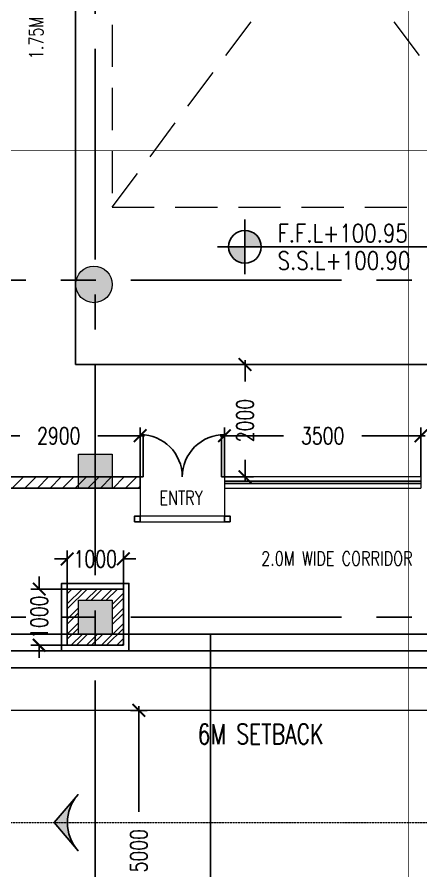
# Model space of a CAD drawing. Header units: millimetres. Extents: x -2076597 to 16308595, y -4402071 to 17875273.
# Drawn here: x -2043541 to -2036348, y -4125350 to -4110145 of the extents above; entities that cross this region are included whole.
import ezdxf
from ezdxf.lldxf.tags import DXFTag

# ---------------------------------------------------------------- set-up
doc = ezdxf.new("R2010")
doc.units = ezdxf.units.MM
for name, pattern in [('CENTER2', [1.125, 0.75, -0.125, 0.125, -0.125]), ('CONTINULUS', [0]), ('DASHDOT', [1, 0.5, -0.25, 0, -0.25]), ('DASHED2', [0.375, 0.25, -0.125]), ('Demolished', [4.799999999999998, 3.199999999999999, -1.599999999999999])]:
    doc.linetypes.add(name, pattern=pattern)
for name, color, linetype, lineweight in [('A- GLAZING', 5, 'Continuous', 9), ('A- LIGHT LINE', 8, 'Continuous', 9), ('A- REF LINES', 5, 'Continuous', 9), ('A- SHAFT', 8, 'Continuous', 9), ('A-COL HATCH', 252, 'Continuous', 9), ('A-DETL-DEMO', 6, 'Demolished', 9), ('A-DETL-GENF', 92, 'Continuous', 9), ('A-DETL-THIN', 1, 'Continuous', 9), ('A-ELEV FINEWALL', 6, 'Continuous', 9), ('A-FOR AREAS', 21, 'Continuous', 25), ('S-COL HATCH', 251, 'Continuous', 9), ('S-COLS', 7, 'Continuous', 9)]:
    doc.layers.add(name, color=color, linetype=linetype, lineweight=lineweight)
for name, color, linetype in [('A- STAIRSCASE', 1, 'Continuous'), ('A-DIMS', 4, 'Continuous'), ('a-door', 1, 'Continuous'), ('A-HIDDEN', 8, 'DASHED2'), ('A-LVL', 4, 'Continuous'), ('A-PARAPET WALL', 4, 'Continuous'), ('A-SETBACK', 3, 'Continuous'), ('A-SLAB SINING', 252, 'Continuous'), ('A-TXTROOM', 3, 'Continuous'), ('A-WALL', 2, 'Continuous'), ('A-WALL HATCH', 8, 'Continuous'), ('LA-KERB', 42, 'Continuous'), ('S-GRID', 252, 'CENTER2')]:
    doc.layers.add(name, color=color, linetype=linetype)
doc.styles.add('ROMANS', font='romans.shx', dxfattribs={"width": 0.75})
doc.styles.add('ROMANS-TITLE', font='ROMANS.shx', dxfattribs={"width": 0.8})
tags = doc.linetypes.add('DASHEDX2', pattern=[1.5, 1, -0.5]).pattern_tags.tags
tags[6:7] = [DXFTag(74, 4), DXFTag(75, 0), DXFTag(340, '0'), DXFTag(46, 1.0), DXFTag(50, 0.0), DXFTag(44, 0.0), DXFTag(45, 0.0)]
tags[4:5] = [DXFTag(74, 4), DXFTag(75, 0), DXFTag(340, '0'), DXFTag(46, 1.0), DXFTag(50, 0.0), DXFTag(44, 0.0), DXFTag(45, 0.0)]
tags = doc.linetypes.add('Sheet-A1-BLOCK-12$0$DASHDOT2', pattern=[0.5, 0.25, -0.125, 0, -0.125]).pattern_tags.tags
tags[10:11] = [DXFTag(74, 4), DXFTag(75, 0), DXFTag(340, '0'), DXFTag(46, 1.0), DXFTag(50, 0.0), DXFTag(44, 0.0), DXFTag(45, 0.0)]
tags[8:9] = [DXFTag(74, 4), DXFTag(75, 0), DXFTag(340, '0'), DXFTag(46, 1.0), DXFTag(50, 0.0), DXFTag(44, 0.0), DXFTag(45, 0.0)]
tags[6:7] = [DXFTag(74, 4), DXFTag(75, 0), DXFTag(340, '0'), DXFTag(46, 1.0), DXFTag(50, 0.0), DXFTag(44, 0.0), DXFTag(45, 0.0)]
tags[4:5] = [DXFTag(74, 4), DXFTag(75, 0), DXFTag(340, '0'), DXFTag(46, 1.0), DXFTag(50, 0.0), DXFTag(44, 0.0), DXFTag(45, 0.0)]
doc.dimstyles.new('DIMM-100', dxfattribs={"dimscale": 150, "dimtxt": 2, "dimasz": 1.5, "dimexe": 1, "dimexo": 0, "dimgap": 2, "dimtad": 0, "dimtoh": 1, "dimdec": 0, "dimzin": 0, "dimdsep": 46, "dimtxsty": 'ROMANS', "dimblk": 'ARCHTICK', "dimcen": 1.5, "dimdle": 0.5, "dimclrd": 8, "dimclre": 8, "dimclrt": 256, "dimazin": 0, "dimtfac": 1, "dimtdec": 0, "dimtix": 1, "dimtofl": 0, "dimtmove": 2, "dimatfit": 3, "dimldrblk": 'DOT', "dimfxl": 0, "dimtolj": 1, "dimtzin": 0, "dimarcsym": 0})

# ---------------------------------------------------------------- blocks, each defined once
blk = doc.blocks.new('Family - ___-240295-0_ ground floor')
at = {"layer": 'A-SETBACK', "linetype": 'DASHDOT', "lineweight": -2, "ltscale": 2000, "const_width": 25}
blk.add_lwpolyline([(76479.83439626312, 233662.6982867941), (47865.55767177325, 236124.157571312), (29165.90349804331, 193452.3024638332), (70914.59060184611, 193452.3024638332)], close=True, dxfattribs=at)
at = {"layer": 'A-TXTROOM', "insert": (56680.73440331547, 193209.4089342654, 2.1065242556e-06), "char_height": 355.9762207404061, "attachment_point": 3, "style": 'ROMANS'}
blk.add_mtext('6M SETBACK', dxfattribs=at)
blk = doc.blocks.new('Double-Flush - 1500 2-565315-1_ first floor')
at = {"layer": 'a-door'}
for p, q in [((-750.000000000001, 850.0000000000119), (-699.2000000000011, 850.0000000000119)), ((-750.000000000001, 100.0000000000123), (-750.000000000001, 850.0000000000119)), ((-699.2000000000011, 100.0000000000123), (-699.2000000000011, 850.0000000000119)), ((699.1999999999989, 100.0000000000123), (699.1999999999989, 848.2775955486195)), ((749.9999999999987, 100.0000000000123), (749.9999999999987, 850.0000000000156)), ((-750.000000000001, 100.0000000000123), (-699.2000000000011, 100.0000000000123)), ((749.9999999999987, 100.0000000000123), (699.1999999999989, 100.0000000000123))]:
    blk.add_line(p, q, dxfattribs=at)
for centre, radius, start, end in [((-750.0000000000023, 100.0000000000123), 749.9999999999999, 3.370999999999999e-13, 90), ((749.9999999999976, 100.0000000000123), 750.0000000000026, 90.00000000000021, 180.0000000000004)]:
    blk.add_arc(centre, radius, start, end, dxfattribs=at)
blk = doc.blocks.new('COLUMN 1')
at = {"layer": 'A-COL HATCH'}
for points in [[(694486.1642469019, -1022774.133042589), (693886.1642469023, -1022774.133042589), (693886.1642469023, -1022174.133042589), (694486.1642469019, -1022174.133042589)], [(694486.1642487901, -1025374.133041162), (693886.1642487906, -1025374.133041162), (693886.1642487906, -1024774.133041162), (694486.1642487901, -1024774.133041162)]]:
    blk.add_hatch(color=256, dxfattribs=at).paths.add_polyline_path(points)
at = {"layer": 'S-COL HATCH'}
h = blk.add_hatch(color=256, dxfattribs=at)
edge = h.paths.add_edge_path()
edge.add_arc((694161.1642487906, -1019149.136166375), 325, 0, 360)
for points in [[(694486.1642469019, -1022774.133042589), (693886.1642469023, -1022774.133042589), (693886.1642469023, -1022174.133042589), (694486.1642469019, -1022174.133042589)], [(694486.1642487901, -1025374.133041162), (693886.1642487906, -1025374.133041162), (693886.1642487906, -1024774.133041162), (694486.1642487901, -1024774.133041162)]]:
    blk.add_hatch(color=256, dxfattribs=at).paths.add_polyline_path(points)
at = {"layer": 'S-COLS'}
for points in [[(694486.1642469019, -1022774.133042589), (693886.1642469023, -1022774.133042589), (693886.1642469023, -1022174.133042589), (694486.1642469019, -1022174.133042589)], [(694486.1642469019, -1022774.133042589), (693886.1642469023, -1022774.133042589), (693886.1642469023, -1022174.133042589), (694486.1642469019, -1022174.133042589)], [(694486.1642487901, -1025374.133041162), (693886.1642487906, -1025374.133041162), (693886.1642487906, -1024774.133041162), (694486.1642487901, -1024774.133041162)], [(694486.1642487901, -1025374.133041162), (693886.1642487906, -1025374.133041162), (693886.1642487906, -1024774.133041162), (694486.1642487901, -1024774.133041162)]]:
    blk.add_lwpolyline(points, close=True, dxfattribs=at)
blk.add_circle((694161.1642487906, -1019149.136166375), 325, dxfattribs=at)
at = {"layer": 'S-GRID', "ltscale": 5000}
for p, q in [((694186.1642487906, -1035578.755195804), (694186.1642487906, -974750.2227697968)), ((661071.4409208517, -1019074.136166375), (726350.6785720717, -1019074.136166375)), ((661071.4409208517, -1025074.136166375), (726350.6785720717, -1025074.136166375))]:
    blk.add_line(p, q, dxfattribs=at)
blk = doc.blocks.new('LVL-P')
at = {"layer": 'A-LVL', "ltscale": 800}
h = blk.add_hatch(color=56, dxfattribs=at)
h.paths.add_polyline_path([(0, 1.164153e-10), (225, 1.164153e-10, 0.4142135623729436), (0, 225)])
h.paths.add_polyline_path([(0, -225), (7.1e-15, 1.164295e-10), (-225, 1.164153e-10, 0.4142135623732466)])
at = {"layer": 'A-LVL'}
for p, q in [((0, -375), (0, 375)), ((-375, 1.164153e-10), (375, 1.164153e-10))]:
    blk.add_line(p, q, dxfattribs=at)
at = {"layer": 'A-LVL', "ltscale": 800}
for q in [(2777.440243402379, 0), (2777.440243402322, 0)]:
    blk.add_line((0, 0), q, dxfattribs=at)
at = {"layer": 'A-LVL'}
blk.add_circle((0, 0), 225, dxfattribs=at)
at = {"layer": 'A-LVL', "ltscale": 800, "style": 'ROMANS-TITLE', "width": 0.8}
for tag, p in [('FLOOR-LEVEL-FFL', (450, 150.0000000001164)), ('FLOOR-LEVEL-SSL', (450, -449.9999999998835))]:
    blk.add_attdef(tag, p, '', height=300, dxfattribs=at)
blk = doc.blocks.new('_ArchTick')
at = {"color": 0, "linetype": 'ByBlock', "const_width": 0.15}
blk.add_lwpolyline([(-0.5, -0.5), (0.5, 0.5)], dxfattribs=at)
blk = doc.blocks.new('*D434')
at = {"layer": 'A-DIMS', "color": 8, "lineweight": -2, "transparency": 16777216}
for p, q in [((-2042647.861387677, -4120331.176266141), (-2042647.861387677, -4119644.414857253)), ((-2041647.861387677, -4120331.176266141), (-2041647.861387677, -4119644.414857253)), ((-2042647.861387677, -4119794.414857253), (-2042872.861387677, -4119794.414857253)), ((-2041647.861387677, -4119794.414857253), (-2041422.861387677, -4119794.414857253))]:
    blk.add_line(p, q, dxfattribs=at)
at = {"layer": 'Defpoints', "color": 0, "transparency": 16777216}
for p in [(-2042647.861387677, -4119794.414857253), (-2042647.861387677, -4120331.176266141), (-2041647.861387677, -4120331.176266141)]:
    blk.add_point(p, dxfattribs=at)
at = {"layer": 'A-DIMS', "color": 8, "lineweight": -2, "transparency": 16777216, "xscale": 225, "yscale": 225, "zscale": 225}
blk.add_blockref('_ArchTick', (-2042647.861387677, -4119794.414857253), dxfattribs=at)
at = {"layer": 'A-DIMS', "color": 8, "lineweight": -2, "transparency": 16777216, "xscale": 225, "yscale": 225, "zscale": 225, "rotation": 180}
blk.add_blockref('_ArchTick', (-2041647.861387677, -4119794.414857253), dxfattribs=at)
at = {"layer": 'A-DIMS', "transparency": 16777216, "insert": (-2042147.861387677, -4119794.414857253), "char_height": 300, "attachment_point": 5, "style": 'ROMANS'}
blk.add_mtext('\\A1;1000', dxfattribs=at)
blk = doc.blocks.new('_Dot')
at = {"color": 0, "linetype": 'ByBlock', "lineweight": -2}
blk.add_line((-0.5, 0), (-1, 0), dxfattribs=at)
at = {"color": 0, "linetype": 'ByBlock', "const_width": 0.5}
blk.add_lwpolyline([(-0.25, 0, 1), (0.25, 0, 1)], format="xyb", close=True, dxfattribs=at)
blk = doc.blocks.new('*D435')
at = {"layer": 'A-DIMS', "color": 8, "lineweight": -2, "transparency": 16777216}
for p, q in [((-2043145.892349887, -4120331.176266141), (-2043145.892349887, -4120106.176266141)), ((-2042647.861387677, -4120331.176266141), (-2043295.892349887, -4120331.176266141)), ((-2042647.861387677, -4121331.099391352), (-2043295.892349887, -4121331.099391352)), ((-2043145.892349887, -4121331.099391352), (-2043145.892349887, -4121556.099391352))]:
    blk.add_line(p, q, dxfattribs=at)
at = {"layer": 'Defpoints', "color": 0, "transparency": 16777216}
for p in [(-2042647.861387677, -4120331.176266141), (-2043145.892349887, -4121331.099391352), (-2042647.861387677, -4121331.099391352)]:
    blk.add_point(p, dxfattribs=at)
at = {"layer": 'A-DIMS', "color": 8, "lineweight": -2, "transparency": 16777216, "xscale": 225, "yscale": 225, "zscale": 225}
for p, rotation in [((-2043145.892349887, -4120331.176266141), 270), ((-2043145.892349887, -4121331.099391352), 90)]:
    blk.add_blockref('_ArchTick', p, dxfattribs=dict(at, rotation=rotation))
at = {"layer": 'A-DIMS', "transparency": 16777216, "insert": (-2043145.892349886, -4120831.137828747), "char_height": 300, "attachment_point": 5, "rotation": 90, "style": 'ROMANS'}
blk.add_mtext('\\A1;1000', dxfattribs=at)
blk = doc.blocks.new('arrow')
at = {"layer": 'A-DETL-GENF'}
h = blk.add_hatch(dxfattribs=at)
h.set_pattern_fill('ANGLE', color=252)
h.set_pattern_definition([(0, (0, 0), (0, 6.985), [5.08, -1.905]), (90, (0, 0), (-6.985, 4e-16), [5.08, -1.905])])
edge = h.paths.add_edge_path()
edge.add_arc((554170.0854300878, -996163.893556682), 1499.999999933728, 269.99999999943077, 311.8103148985677, ccw=False)
edge.add_line((554170.0854300729, -997663.8935566156), (554170.0854300745, -998133.9572267468))
edge.add_line((554170.0854300745, -998133.9572267468), (555170.085430098, -997281.9275453341))
edge = h.paths.add_edge_path()
edge.add_arc((554170.0854300571, -996163.8935566836), 1499.999999932013, 228.1896851015746, 270.00000000060476, ccw=False)
edge.add_line((553170.0854300507, -997281.9275453369), (554170.0854300745, -998133.9572267468))
edge.add_line((554170.0854300745, -998133.9572267468), (554170.0854300729, -997663.8935566156))
at = {"layer": 'A-FOR AREAS'}
blk.add_lwpolyline([(554170.0854300745, -998133.9572267468), (553170.0854300745, -997281.9275453669, 0.3819660112500812), (555170.0854300745, -997281.927545364)], format="xyb", close=True, dxfattribs=at)
blk = doc.blocks.new('*D441')
at = {"layer": 'A-DIMS', "color": 8, "lineweight": -2, "transparency": 16777216}
for p, q in [((-2039847.861387677, -4118331.096266102), (-2039847.861387677, -4117450.940003041)), ((-2036347.861387678, -4118331.096266113), (-2036347.861387678, -4117450.940003041)), ((-2039922.861387677, -4117600.940003041), (-2038794.289959107, -4117600.940003041)), ((-2036272.861387678, -4117600.940003041), (-2037401.432816249, -4117600.940003041))]:
    blk.add_line(p, q, dxfattribs=at)
at = {"layer": 'Defpoints', "color": 0, "transparency": 16777216}
for p in [(-2039847.861387677, -4117600.940003041), (-2039847.861387677, -4118331.096266102), (-2036347.861387678, -4118331.096266113)]:
    blk.add_point(p, dxfattribs=at)
at = {"layer": 'A-DIMS', "color": 8, "lineweight": -2, "transparency": 16777216, "xscale": 225, "yscale": 225, "zscale": 225, "rotation": 180}
blk.add_blockref('_ArchTick', (-2039847.861387677, -4117600.940003041), dxfattribs=at)
at = {"layer": 'A-DIMS', "color": 8, "lineweight": -2, "transparency": 16777216, "xscale": 225, "yscale": 225, "zscale": 225}
blk.add_blockref('_ArchTick', (-2036347.861387678, -4117600.940003041), dxfattribs=at)
at = {"layer": 'A-DIMS', "transparency": 16777216, "insert": (-2038097.861387678, -4117600.940003041), "char_height": 300, "attachment_point": 5, "style": 'ROMANS'}
blk.add_mtext('\\A1;3500', dxfattribs=at)
blk = doc.blocks.new('*D442')
at = {"layer": 'A-DIMS', "color": 8, "lineweight": -2, "transparency": 16777216}
for p, q in [((-2044247.861387677, -4118331.096266113), (-2044247.861387677, -4117450.940003041)), ((-2041347.861387677, -4118331.096266113), (-2041347.861387677, -4117450.940003041)), ((-2044322.861387677, -4117600.940003041), (-2043494.289959106, -4117600.940003041)), ((-2041272.861387677, -4117600.940003041), (-2042101.432816248, -4117600.940003041))]:
    blk.add_line(p, q, dxfattribs=at)
at = {"layer": 'Defpoints', "color": 0, "transparency": 16777216}
for p in [(-2041347.861387677, -4117600.940003041), (-2044247.861387677, -4118331.096266113), (-2041347.861387677, -4118331.096266113)]:
    blk.add_point(p, dxfattribs=at)
at = {"layer": 'A-DIMS', "color": 8, "lineweight": -2, "transparency": 16777216, "xscale": 225, "yscale": 225, "zscale": 225, "rotation": 180}
blk.add_blockref('_ArchTick', (-2044247.861387677, -4117600.940003041), dxfattribs=at)
at = {"layer": 'A-DIMS', "color": 8, "lineweight": -2, "transparency": 16777216, "xscale": 225, "yscale": 225, "zscale": 225}
blk.add_blockref('_ArchTick', (-2041347.861387677, -4117600.940003041), dxfattribs=at)
at = {"layer": 'A-DIMS', "transparency": 16777216, "insert": (-2042797.861387677, -4117600.940003041), "char_height": 300, "attachment_point": 5, "style": 'ROMANS'}
blk.add_mtext('\\A1;2900', dxfattribs=at)
blk = doc.blocks.new('*D640')
at = {"layer": 'A-DIMS', "color": 8, "linetype": 'CONTINULUS', "lineweight": -2, "transparency": 16777216}
for p, q in [((-2041371.349169733, -4122416.176266134), (-2041371.349169733, -4124294.747694705)), ((-2041371.349169733, -4127566.176266134), (-2041371.349169733, -4125687.604837562))]:
    blk.add_line(p, q, dxfattribs=at)
at = {"layer": 'A-DIMS', "color": 8, "lineweight": -2, "transparency": 16777216}
for p, q in [((-2041221.349169733, -4122491.176266134), (-2041521.349169733, -4122491.176266134)), ((-2041221.349169733, -4127491.176266134), (-2041521.349169733, -4127491.176266134))]:
    blk.add_line(p, q, dxfattribs=at)
at = {"layer": 'Defpoints', "color": 0, "transparency": 16777216}
for p in [(-2041371.349169733, -4122491.176266134), (-2040095.357679519, -4122491.176266134), (-2040095.357679519, -4127491.176266134)]:
    blk.add_point(p, dxfattribs=at)
at = {"layer": 'A-DIMS', "color": 8, "lineweight": -2, "transparency": 16777216, "xscale": 225, "yscale": 225, "zscale": 225}
for p, rotation in [((-2041371.349169733, -4122491.176266134), 90), ((-2041371.349169733, -4127491.176266134), 270)]:
    blk.add_blockref('_ArchTick', p, dxfattribs=dict(at, rotation=rotation))
at = {"layer": 'A-DIMS', "transparency": 16777216, "insert": (-2041371.349169733, -4124991.176266134), "char_height": 300, "attachment_point": 5, "rotation": 90, "style": 'ROMANS'}
blk.add_mtext('\\A1;5000', dxfattribs=at)
blk = doc.blocks.new('SEC LINES')
at = {"layer": 'A-ELEV FINEWALL', "color": 7, "linetype": 'Sheet-A1-BLOCK-12$0$DASHDOT2', "ltscale": 4000, "const_width": 10}
for points in [[(-3838666.401222354, -18329573.33496182), (-3838666.401222354, -18385694.5)], [(-3817612.91733184, -18368004.74230636), (-3871756.568965665, -18368004.74230636)]]:
    blk.add_lwpolyline(points, dxfattribs=at)
blk = doc.blocks.new('*D117')
at = {"layer": 'A-DIMS', "color": 8, "lineweight": -2, "transparency": 16777216}
for p, q in [((-2039847.861387677, -4116331.096266113), (-2039330.847493155, -4116331.096266113)), ((-2039480.847493155, -4116256.096266113), (-2039480.847493155, -4116634.667694679)), ((-2039480.847493155, -4118406.096266102), (-2039480.847493155, -4118027.524837536)), ((-2039847.861387677, -4118331.096266102), (-2039330.847493155, -4118331.096266102))]:
    blk.add_line(p, q, dxfattribs=at)
at = {"layer": 'Defpoints', "color": 0, "transparency": 16777216}
for p in [(-2039847.861387677, -4116331.096266113), (-2039480.847493155, -4116331.096266113), (-2039847.861387677, -4118331.096266102)]:
    blk.add_point(p, dxfattribs=at)
at = {"layer": 'A-DIMS', "color": 8, "lineweight": -2, "transparency": 16777216, "xscale": 225, "yscale": 225, "zscale": 225}
for p, rotation in [((-2039480.847493155, -4116331.096266113), 90), ((-2039480.847493155, -4118331.096266102), 270)]:
    blk.add_blockref('_ArchTick', p, dxfattribs=dict(at, rotation=rotation))
at = {"layer": 'A-DIMS', "transparency": 16777216, "insert": (-2039480.847493155, -4117331.096266108), "char_height": 300, "attachment_point": 5, "rotation": 90, "style": 'ROMANS'}
blk.add_mtext('\\A1;2000', dxfattribs=at)

msp = doc.modelspace()

# ---------------------------------------------------------------- hatches: boundary and pattern name
at = {"layer": 'A-SLAB SINING'}
h = msp.add_hatch(dxfattribs=at)
h.set_pattern_fill('ANSI32', color=256, scale=20)
h.set_pattern_definition([(45, (1810200.652506845, 14255482.12741433), (-134.7038418160373, 134.7038418160373), []), (45, (1810290.455106845, 14255482.12741433), (-134.7038418160373, 134.7038418160373), [])])
h.paths.add_polyline_path([(-2041847.861387677, -4121131.019391354), (-2042447.861387678, -4121131.019391354), (-2042447.861387678, -4120531.019391354), (-2041847.861387677, -4120531.019391354)], flags=16)
h.paths.add_polyline_path([(-2041647.861387677, -4121331.099391352), (-2042647.861387677, -4121331.099391352), (-2042647.861387677, -4120331.176266141), (-2041647.861387677, -4120331.176266141)])
at = {"layer": 'A-WALL HATCH'}
h = msp.add_hatch(dxfattribs=at)
h.set_pattern_fill('ANSI31', color=256, scale=50)
h.set_pattern_definition([(45, (-2740619.584715616, -3104110.718420781), (-112.2532015133644, 112.2532015133644), [])])
h.paths.add_polyline_path([(-2025422.862446667, -4118331.096266113), (-2028247.861387677, -4118331.096266113), (-2028247.861387677, -4118531.096266113), (-2028047.861387677, -4118531.096266113), (-2027497.861387677, -4118531.096266113), (-2025422.862446667, -4118531.096266113)])
h.paths.add_polyline_path([(-2031747.863528362, -4115831.469767362), (-2031947.863528362, -4115831.469767362), (-2031947.863505614, -4118331.096266113), (-2034847.861387677, -4118331.096266113), (-2034847.861387677, -4118531.096266113), (-2031747.863503794, -4118531.096266113)])
h.paths.add_polyline_path([(-2041347.861387677, -4118331.096266113), (-2044247.861387677, -4118331.096266113), (-2044247.861387677, -4115831.096266113), (-2044447.861387677, -4115831.096266113), (-2044447.861387677, -4115831.469767362), (-2044447.861387677, -4118531.096266113), (-2041347.861387677, -4118531.096266113)])

# ---------------------------------------------------------------- linework, layer by layer
at = {"layer": 'A- GLAZING'}
for p, q in [((-2036347.861387678, -4118331.096266113), (-2039847.861387677, -4118331.096266113)), ((-2039847.861387677, -4118331.096266102), (-2039847.861387677, -4118531.096266113)), ((-2036347.861387678, -4118331.096266113), (-2036347.861387678, -4118531.096266113)), ((-2041347.861387677, -4118531.096266113), (-2041347.861387677, -4119031.096266113)), ((-2039847.861387677, -4118531.096266113), (-2036347.861387678, -4118531.096266113)), ((-2039847.861387677, -4118531.096266113), (-2039847.861387677, -4119031.096266113))]:
    msp.add_line(p, q, dxfattribs=at)
at = {"layer": 'A- LIGHT LINE'}
msp.add_line((-2023947.863628947, -4122491.176266134), (-2065630.39338695, -4122491.176266134), dxfattribs=at)
at = {"layer": 'A- SHAFT', "linetype": 'DASHED2', "ltscale": 3000}
for p, q in [((-2041847.861387678, -4113531.099391352), (-2034347.861387679, -4103531.099391352)), ((-2034347.861387679, -4113531.099391352), (-2041847.861387678, -4103531.099391352))]:
    msp.add_line(p, q, dxfattribs=at)
msp.add_lwpolyline([(-2041847.861387678, -4103531.099391352), (-2041847.861387678, -4113531.099391352), (-2034347.861387679, -4113531.099391352), (-2034347.861387679, -4103531.099391352)], dxfattribs=at)
at = {"layer": 'A- STAIRSCASE'}
for p, q in [((-2049747.861387678, -4121131.096266132), (-2042647.861387677, -4121131.096266132)), ((-2041647.861387678, -4121131.096266132), (-2034547.861387677, -4121131.096266132)), ((-2055110.394327272, -4121431.096266132), (-2023701.14301993, -4121431.096266132)), ((-2055420.397441132, -4121731.096266132), (-2023742.663952618, -4121731.096266132))]:
    msp.add_line(p, q, dxfattribs=at)
at = {"layer": 'A- STAIRSCASE', "linetype": 'DASHEDX2', "ltscale": 500}
msp.add_lwpolyline([(-2041547.861387677, -4121431.099391341), (-2042747.861387677, -4121431.099391341), (-2042747.861387677, -4120231.176266134), (-2041547.861387677, -4120231.176266134)], close=True, dxfattribs=at)
at = {"layer": 'A-DETL-DEMO', "color": 1, "ltscale": 1.1}
msp.add_line((-2061216.839451227, -4124488.010752842), (-2024747.12144668, -4124491.230888803), dxfattribs=at)
at = {"layer": 'A-DETL-THIN'}
msp.add_lwpolyline([(-2041447.861387678, -4119131.096266113), (-2039747.861387677, -4119131.096266113), (-2039747.861387677, -4119031.096266113), (-2041447.861387678, -4119031.096266113)], close=True, dxfattribs=at)
at = {"layer": 'A-HIDDEN', "color": 1, "linetype": 'DASHED2', "ltscale": 5000, "const_width": 30}
msp.add_lwpolyline([(-2014886.788859684, -4086921.574878048), (-2016078.373818994, -4095531.099391334), (-2019914.59647586, -4095531.099391352), (-2019956.117403434, -4095831.099354573), (-2021447.861383625, -4095831.099354446), (-2021447.861387265, -4104431.099357173), (-2021146.384140851, -4104431.099357173), (-2023423.114850328, -4120881.096229233), (-2025647.861383627, -4120881.096229233), (-2025647.861383627, -4121131.096229233), (-2026047.861383627, -4121131.096229233), (-2026047.861383627, -4122491.099351443), (-2033947.861383627, -4122491.099351693), (-2033947.861383627, -4121131.096229233), (-2063548.080452505, -4121131.096264951), (-2063548.080452505, -4118445.136093292, -0.1036221327338556), (-2063295.825615919, -4117241.019612215), (-2053559.460542357, -4094649.310023978), (-2057085.73350973, -4093104.027194213), (-2052386.733622573, -4082381.09935442)], format="xyb", dxfattribs=at)
at = {"layer": 'A-PARAPET WALL'}
for p, q in [((-2036347.861387678, -4118411.096266113), (-2039847.861387677, -4118411.096266113)), ((-2036347.861387678, -4118451.096266113), (-2039847.861387677, -4118451.096266113))]:
    msp.add_line(p, q, dxfattribs=at)
msp.add_lwpolyline([(-2033697.861387678, -4116331.096266113), (-2042497.861387677, -4116331.096266113), (-2042497.861387677, -4100931.099391352), (-2033697.861387676, -4100931.099391341)], close=True, dxfattribs=at)
at = {"layer": 'A-WALL'}
for p, q in [((-2041347.861387677, -4118331.096266113), (-2044247.861387677, -4118331.096266113)), ((-2041347.861387677, -4118331.096266113), (-2041347.861387677, -4118531.096266113)), ((-2041347.861387677, -4118531.096266113), (-2044447.861387677, -4118531.096266113))]:
    msp.add_line(p, q, dxfattribs=at)
msp.add_lwpolyline([(-2041647.861387677, -4121331.099391352), (-2042647.861387677, -4121331.099391352), (-2042647.861387677, -4120331.176266141), (-2041647.861387677, -4120331.176266141)], close=True, dxfattribs=at)
at = {"layer": 'A-WALL HATCH'}
for points in [[(-2041347.861387677, -4119031.096266113), (-2041447.861387678, -4119031.096266113), (-2041447.861387678, -4119131.096266113), (-2041347.861387677, -4119131.096266113)], [(-2039847.861387677, -4119131.096266113), (-2039747.861387677, -4119131.096266113), (-2039747.861387677, -4119031.096266113), (-2039847.861387677, -4119031.096266113)]]:
    msp.add_lwpolyline(points, close=True, dxfattribs=at)
at = {"layer": 'LA-KERB'}
msp.add_line((-2040095.357679519, -4132767.842167351), (-2040095.357679518, -4121131.176266134), dxfattribs=at)

# ---------------------------------------------------------------- block references
at = {"layer": 'A- REF LINES'}
msp.add_blockref('SEC LINES', (1802100.652506845, 14255482.12741433), dxfattribs=at)
at = {"layer": 'A- STAIRSCASE', "linetype": 'DASHEDX2', "ltscale": 500}
msp.add_blockref('COLUMN 1', (-2736334.025636468, -3095756.963224974), dxfattribs=at)
at = {"layer": 'A-DETL-GENF', "color": 8}
msp.add_blockref('Family - ___-240295-0_ ground floor', (-2094762.451989525, -4315943.478729971), dxfattribs=at)
at = {"layer": 'a-door'}
msp.add_blockref('Double-Flush - 1500 2-565315-1_ first floor', (-2040597.861387677, -4118431.096266113), dxfattribs=at)
at = {"layer": 'A-FOR AREAS', "xscale": 0.5, "yscale": 0.5, "zscale": 0.5, "rotation": 270}
msp.add_blockref('arrow', (-1543812.507116794, -3847404.578069914), dxfattribs=at)
at = {"layer": 'A-LVL'}
ref = msp.add_blockref('LVL-P', (-2039482.830936369, -4114235.437900584), dxfattribs=dict(at, xscale=1.294620453310536, yscale=1.294620453310536, zscale=1.294620453310536))
ref.add_attrib('FLOOR-LEVEL-FFL', 'F.F.L+100.95', (-2038900.251732381, -4114156.063363664), dxfattribs={"ltscale": 800, "height": 323.6551133276341, "style": 'ROMANS-TITLE', "width": 0.8})
ref.add_attrib('FLOOR-LEVEL-SSL', 'S.S.L+100.90', (-2038900.251732381, -4114642.589160994), dxfattribs={"ltscale": 800, "height": 323.6551133276341, "style": 'ROMANS-TITLE', "width": 0.8})

# ---------------------------------------------------------------- texts
at = {"layer": 'A-TXTROOM', "insert": (-2043324.912418199, -4110895.609602783, 6.24155335e-07), "char_height": 250.2824545145634, "width": 3684.893068894183, "attachment_point": 1, "rotation": 90, "style": 'ROMANS'}
msp.add_mtext('1.75M WIDE CORRIDOR', dxfattribs=at)
at = {"layer": 'A-TXTROOM', "char_height": 250.2824545145634, "width": 3684.893068894183, "attachment_point": 1, "style": 'ROMANS'}
for s, insert in [('ENTRY', (-2041005.60393953, -4118581.414359935)), ('2.0M WIDE CORRIDOR', (-2039192.752294208, -4119659.897592664))]:
    msp.add_mtext(s, dxfattribs=dict(at, insert=insert))

# ---------------------------------------------------------------- dimensions: what is measured, and where the dimension line sits
at = {"layer": 'A-DIMS'}
dim = msp.add_aligned_dim(p1=(-2039847.861387677, -4118331.096266102), p2=(-2039847.861387677, -4116331.096266113), distance=-367.01389452209696, dimstyle='DIMM-100', dxfattribs=at)
dim.commit()
dim.dimension.update_dxf_attribs({"geometry": '*D117', "text_midpoint": (-2039480.847493155, -4117331.096266108)})
for base, p1, p2, picture, middle in [((-2041347.861387677, -4117600.940003041), (-2044247.861387677, -4118331.096266113), (-2041347.861387677, -4118331.096266113), '*D442', (-2042797.861387677, -4117600.940003041)), ((-2039847.861387677, -4117600.940003041), (-2036347.861387678, -4118331.096266113), (-2039847.861387677, -4118331.096266102), '*D441', (-2038097.861387678, -4117600.940003041)), ((-2042647.861387677, -4119794.414857253), (-2041647.861387677, -4120331.176266141), (-2042647.861387677, -4120331.176266141), '*D434', (-2042147.861387677, -4119794.414857253))]:
    dim = msp.add_linear_dim(base=base, p1=p1, p2=p2, dimstyle='DIMM-100', dxfattribs=at)
    dim.commit()
    dim.dimension.update_dxf_attribs({"geometry": picture, "text_midpoint": middle})
dim = msp.add_linear_dim(base=(-2043145.892349887, -4121331.099391352), p1=(-2042647.861387677, -4120331.176266141), p2=(-2042647.861387677, -4121331.099391352), angle=90, dimstyle='DIMM-100', dxfattribs=at)
dim.commit()
dim.dimension.update_dxf_attribs({"geometry": '*D435', "text_midpoint": (-2043145.892349886, -4120831.137828747)})
dim = msp.add_aligned_dim(p1=(-2040095.357679519, -4127491.176266134), p2=(-2040095.357679519, -4122491.176266134), distance=1275.991490213899, dimstyle='DIMM-100', override={"dimfxlon": 1}, dxfattribs=at)
dim.commit()
dim.dimension.update_dxf_attribs({"geometry": '*D640', "text_midpoint": (-2041371.349169733, -4124991.176266134)})

doc.saveas('drawing.dxf')
